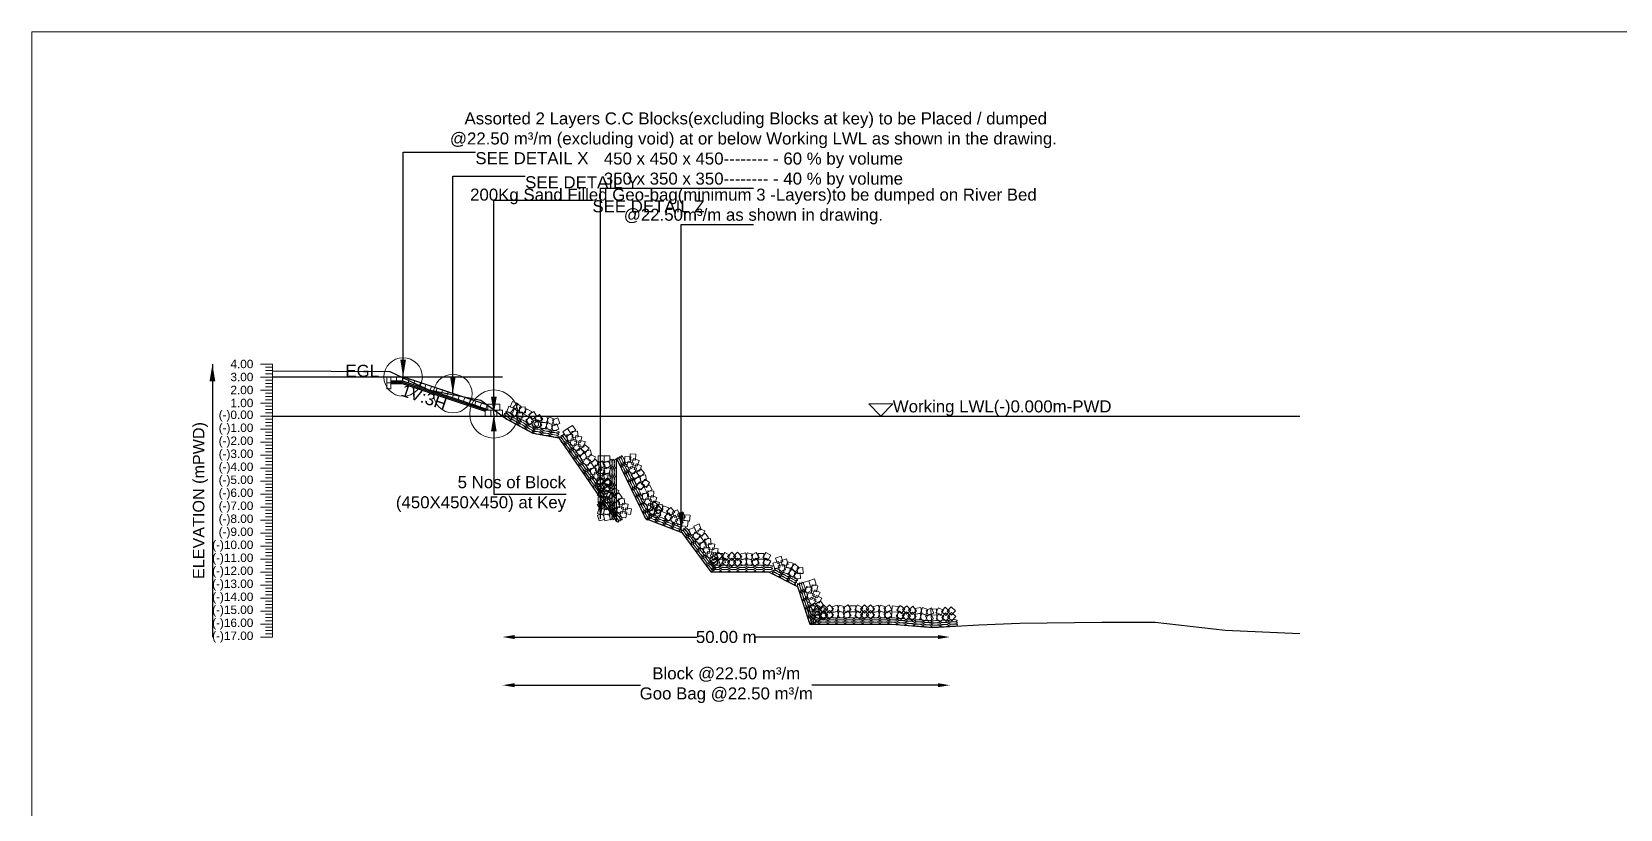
# Model space of a CAD drawing. Header units: inches. Extents: x 89000 to 845017, y -7071 to 0.
# Drawn here: x 430000 to 436595, y -3229 to 0 of the extents above; entities that cross this region are included whole.
import ezdxf

# ---------------------------------------------------------------- set-up
doc = ezdxf.new("R2010")
doc.units = ezdxf.units.IN
doc.header["$LTSCALE"] = 7
doc.header["$MEASUREMENT"] = 0
doc.header["$PDMODE"] = 3
for name, color, linetype, lineweight in [('Cross Section Labels', 7, 'Continuous', 9), ('Existing_Bed_Level for Xsection', 7, 'Continuous', 25), ('Long Section Labels', 7, 'Continuous', 9)]:
    doc.layers.add(name, color=color, linetype=linetype, lineweight=lineweight)
doc.styles.get("Standard").update_dxf_attribs({"font": 'arial.ttf'})
doc.dimstyles.new('Appron Lebeling Style', dxfattribs={"dimtxt": 50, "dimasz": 50, "dimexe": 0.18, "dimexo": 0.0625, "dimgap": 0.09, "dimtad": 0, "dimtih": 1, "dimtoh": 1, "dimdec": 4, "dimzin": 0, "dimdsep": 46, "dimtxsty": 'Standard', "dimcen": 0.09, "dimse1": 1, "dimse2": 1, "dimadec": 0, "dimazin": 0, "dimtfac": 1, "dimtdec": 4, "dimtofl": 0, "dimtmove": 0, "dimatfit": 3, "dimfxl": 1, "dimtolj": 1, "dimtzin": 0, "dimarcsym": 0})
doc.dimstyles.get("Standard").update_dxf_attribs({"dimtxt": 0.18, "dimasz": 0.18, "dimexe": 0.18, "dimexo": 0.0625, "dimgap": 0.09, "dimtad": 0, "dimtih": 1, "dimtoh": 1, "dimdec": 4, "dimzin": 0, "dimdsep": 46, "dimtxsty": 'Standard', "dimcen": 0.09, "dimadec": 0, "dimazin": 0, "dimtfac": 1, "dimtdec": 4, "dimtofl": 0, "dimtmove": 0, "dimatfit": 3, "dimfxl": 1, "dimtolj": 1, "dimtzin": 0, "dimarcsym": 0})

# ---------------------------------------------------------------- blocks, each defined once
blk = doc.blocks.new('*D301')
at = {"layer": 'Cross Section Labels', "color": 0, "lineweight": -2, "transparency": 16777216}
for p, q in [((432004.9, -2514), (432760.9, -2514)), ((433762.1, -2514), (433006.1, -2514))]:
    blk.add_line(p, q, dxfattribs=at)
at = {"layer": 'Cross Section Labels', "color": 0, "transparency": 16777216}
for points in [[(432004.9, -2505.7), (432004.9, -2522.4), (431954.9, -2514)], [(433762.1, -2505.7), (433762.1, -2522.4), (433812.1, -2514)]]:
    blk.add_solid(points, dxfattribs=at)
at = {"layer": 'Defpoints', "color": 0, "transparency": 16777216}
for p in [(431954.9, -1596), (433812.1, -2470.1), (433812.1, -2514)]:
    blk.add_point(p, dxfattribs=at)
at = {"layer": 'Cross Section Labels', "color": 0, "transparency": 16777216, "insert": (432883.5, -2514), "char_height": 50, "attachment_point": 5}
blk.add_mtext('\\A1;50.00 m', dxfattribs=at)
blk = doc.blocks.new('*D302')
at = {"layer": 'Cross Section Labels', "color": 0, "lineweight": -2, "transparency": 16777216}
for p, q in [((432004.9, -2714), (432527.9, -2714)), ((433762.1, -2714), (433239.1, -2714))]:
    blk.add_line(p, q, dxfattribs=at)
at = {"layer": 'Cross Section Labels', "color": 0, "transparency": 16777216}
for points in [[(432004.9, -2705.7), (432004.9, -2722.4), (431954.9, -2714)], [(433762.1, -2705.7), (433762.1, -2722.4), (433812.1, -2714)]]:
    blk.add_solid(points, dxfattribs=at)
at = {"layer": 'Defpoints', "color": 0, "transparency": 16777216}
for p in [(431954.9, -1596), (433812.1, -2470.1), (433812.1, -2714)]:
    blk.add_point(p, dxfattribs=at)
at = {"layer": 'Cross Section Labels', "color": 0, "transparency": 16777216, "insert": (432883.5, -2714), "char_height": 50, "attachment_point": 5}
blk.add_mtext('\\A1;Block @22.50 m³/m ^JGoo Bag @22.50 m³/m ', dxfattribs=at)

msp = doc.modelspace()

# ---------------------------------------------------------------- linework, layer by layer
at = {"layer": 'Cross Section Labels'}
for points in [[(430000, 0), (440000, 0), (440000, -7071), (430000, -7071)], [(433524.91451, -1596.04), (433574.91451, -1546.04), (433474.91451, -1546.04)]]:
    msp.add_lwpolyline(points, close=True, dxfattribs=at)
for centre, radius in [((431541.81451, -1434.04), 80), ((431748.36451, -1502.89), 80), ((431918.46451, -1587.94), 100)]:
    msp.add_circle(centre, radius, dxfattribs=at)
at = {"layer": 'Existing_Bed_Level for Xsection'}
for points in [[(431000, -1408.714), (431485.96333, -1410.55), (431593.95352, -1463.038), (431647.95111, -1486.96), (431863.93648, -1529.62), (431971.92667, -1608.46), (432079.91685, -1666.78), (432187.91203, -1686.76), (432427.70371, -2033.98), (432427.70371, -1821.76), (432427.70371, -1773.16), (432548.11279, -2022.1), (432698.77768, -2079.34), (432818.9363, -2242.96), (432939.15478, -2242.96), (433059.42444, -2242.96), (433179.73822, -2304.52), (433229.94517, -2461.12), (433400.4951, -2461.12), (433571.06924, -2461.12), (433741.66369, -2474.08), (433931.81675, -2463.28), (434102.32475, -2456.26), (434443.40813, -2451.94), (434664.40235, -2451.94), (434955.16233, -2485.42), (435265.50742, -2500)], [(431954.91451, -1434.04), (431000, -1434.04)], [(431894.16451, -1551.49), (431544.3085, -1434.87133), (431541.81451, -1434.04), (431539.18561, -1434.04), (431490.58561, -1434.04)], [(431490.58561, -1450.24), (431539.18561, -1450.24), (431894.16451, -1568.5663)], [(431490.58561, -1455.64), (431538.30931, -1455.64), (431886.60931, -1571.74)], [(431490.58561, -1461.04), (431537.43302, -1461.04), (431882.01451, -1575.9005)], [(431000, -1596.04), (435265.50742, -1596.04)]]:
    msp.add_lwpolyline(points, dxfattribs=at)
at = {"layer": 'Long Section Labels'}
for points in [[(431000, -1380.04), (430950, -1380.04)], [(431000, -2514.04), (431000, -2460.04), (431000, -2406.04), (431000, -2352.04), (431000, -2298.04), (431000, -2244.04), (431000, -2190.04), (431000, -2136.04), (431000, -2082.04), (431000, -2028.04), (431000, -1974.04), (431000, -1920.04), (431000, -1866.04), (431000, -1812.04), (431000, -1758.04), (431000, -1704.04), (431000, -1650.04), (431000, -1596.04), (431000, -1542.04), (431000, -1488.04), (431000, -1434.04), (431000, -1380.04)], [(431000, -1434.04), (430950, -1434.04)], [(431000, -1393.54), (430970, -1393.54)], [(431000, -1407.04), (430970, -1407.04)], [(431000, -1420.54), (430970, -1420.54)], [(431000, -1447.54), (430970, -1447.54)], [(431000, -1488.04), (430950, -1488.04)], [(431000, -1461.04), (430970, -1461.04)], [(431000, -1474.54), (430970, -1474.54)], [(431000, -1501.54), (430970, -1501.54)], [(431000, -1515.04), (430970, -1515.04)], [(431000, -1542.04), (430950, -1542.04)], [(431000, -1528.54), (430970, -1528.54)], [(431000, -1555.54), (430970, -1555.54)], [(431000, -1569.04), (430970, -1569.04)], [(431000, -1582.54), (430970, -1582.54)], [(431000, -1596.04), (430950, -1596.04)], [(431000, -1609.54), (430970, -1609.54)], [(431000, -1623.04), (430970, -1623.04)], [(431000, -1636.54), (430970, -1636.54)], [(431000, -1650.04), (430950, -1650.04)], [(431000, -1704.04), (430950, -1704.04)], [(431000, -1663.54), (430970, -1663.54)], [(431000, -1677.04), (430970, -1677.04)], [(431000, -1690.54), (430970, -1690.54)], [(431000, -1758.04), (430950, -1758.04)], [(431000, -1717.54), (430970, -1717.54)], [(431000, -1731.04), (430970, -1731.04)], [(431000, -1744.54), (430970, -1744.54)], [(431000, -1771.54), (430970, -1771.54)], [(431000, -1812.04), (430950, -1812.04)], [(431000, -1785.04), (430970, -1785.04)], [(431000, -1798.54), (430970, -1798.54)], [(431000, -1825.54), (430970, -1825.54)], [(431000, -1839.04), (430970, -1839.04)], [(431000, -1866.04), (430950, -1866.04)], [(431000, -1852.54), (430970, -1852.54)], [(431000, -1879.54), (430970, -1879.54)], [(431000, -1893.04), (430970, -1893.04)], [(431000, -1906.54), (430970, -1906.54)], [(431000, -1920.04), (430950, -1920.04)], [(431000, -1974.04), (430950, -1974.04)], [(431000, -1933.54), (430970, -1933.54)], [(431000, -1947.04), (430970, -1947.04)], [(431000, -1960.54), (430970, -1960.54)], [(431000, -2028.04), (430950, -2028.04)], [(431000, -1987.54), (430970, -1987.54)], [(431000, -2001.04), (430970, -2001.04)], [(431000, -2014.54), (430970, -2014.54)], [(431000, -2041.54), (430970, -2041.54)], [(431000, -2082.04), (430950, -2082.04)], [(431000, -2055.04), (430970, -2055.04)], [(431000, -2068.54), (430970, -2068.54)], [(431000, -2095.54), (430970, -2095.54)], [(431000, -2109.04), (430970, -2109.04)], [(431000, -2136.04), (430950, -2136.04)], [(431000, -2122.54), (430970, -2122.54)], [(431000, -2149.54), (430970, -2149.54)], [(431000, -2163.04), (430970, -2163.04)], [(431000, -2190.04), (430950, -2190.04)], [(431000, -2176.54), (430970, -2176.54)], [(431000, -2203.54), (430970, -2203.54)], [(431000, -2217.04), (430970, -2217.04)], [(431000, -2230.54), (430970, -2230.54)], [(431000, -2244.04), (430950, -2244.04)], [(431000, -2298.04), (430950, -2298.04)], [(431000, -2257.54), (430970, -2257.54)], [(431000, -2271.04), (430970, -2271.04)], [(431000, -2284.54), (430970, -2284.54)], [(431000, -2352.04), (430950, -2352.04)], [(431000, -2311.54), (430970, -2311.54)], [(431000, -2325.04), (430970, -2325.04)], [(431000, -2338.54), (430970, -2338.54)], [(431000, -2365.54), (430970, -2365.54)], [(431000, -2406.04), (430950, -2406.04)], [(431000, -2379.04), (430970, -2379.04)], [(431000, -2392.54), (430970, -2392.54)], [(431000, -2419.54), (430970, -2419.54)], [(431000, -2433.04), (430970, -2433.04)], [(431000, -2460.04), (430950, -2460.04)], [(431000, -2446.54), (430970, -2446.54)], [(431000, -2473.54), (430970, -2473.54)], [(431000, -2487.04), (430970, -2487.04)], [(431000, -2500.54), (430970, -2500.54)], [(431000, -2514.04), (430950, -2514.04)]]:
    msp.add_lwpolyline(points, dxfattribs=at)
for points in [[(431490.58561, -1434.04), (431474.38561, -1434.04), (431474.38561, -1458.34), (431490.58561, -1458.34)], [(431514.88561, -1434.04), (431490.58561, -1434.04), (431490.58561, -1450.24), (431514.88561, -1450.24)], [(431539.18561, -1434.04), (431514.88561, -1434.04), (431514.88561, -1450.24), (431539.18561, -1450.24)], [(431567.36151, -1442.55567), (431544.3085, -1434.87133), (431539.18561, -1450.24), (431562.23862, -1457.92433)], [(431590.41451, -1450.24), (431567.36151, -1442.55567), (431562.23862, -1457.92433), (431585.29162, -1465.60867)], [(431613.46752, -1457.92433), (431590.41451, -1450.24), (431585.29162, -1465.60867), (431608.34463, -1473.293)], [(431490.58561, -1458.34), (431474.38561, -1458.34), (431474.38561, -1482.64), (431490.58561, -1482.64)], [(431636.52052, -1465.60867), (431613.46752, -1457.92433), (431608.34463, -1473.293), (431631.39763, -1480.97734)], [(431659.57352, -1473.293), (431636.52052, -1465.60867), (431631.39763, -1480.97734), (431654.45063, -1488.66167)], [(431682.62653, -1480.97734), (431659.57352, -1473.293), (431654.45063, -1488.66167), (431677.50364, -1496.34601)], [(431705.67953, -1488.66167), (431682.62653, -1480.97734), (431677.50364, -1496.34601), (431700.55664, -1504.03034)], [(431728.73254, -1496.34601), (431705.67953, -1488.66167), (431700.55664, -1504.03034), (431723.60965, -1511.71468)], [(431751.78554, -1504.03034), (431728.73254, -1496.34601), (431723.60965, -1511.71468), (431746.66265, -1519.39901)], [(431774.83855, -1511.71468), (431751.78554, -1504.03034), (431746.66265, -1519.39901), (431769.71566, -1527.08335)], [(431797.89155, -1519.39901), (431774.83855, -1511.71468), (431769.71566, -1527.08335), (431792.76866, -1534.76768)], [(431820.94455, -1527.08335), (431797.89155, -1519.39901), (431792.76866, -1534.76768), (431815.82166, -1542.45202)], [(431843.99756, -1534.76768), (431820.94455, -1527.08335), (431815.82166, -1542.45202), (431838.87467, -1550.13635)], [(431867.05056, -1542.45202), (431843.99756, -1534.76768), (431838.87467, -1550.13635), (431861.92767, -1557.82069)], [(431890.10357, -1550.13635), (431867.05056, -1542.45202), (431861.92767, -1557.82069), (431884.98068, -1565.50502)], [(431906.31451, -1571.74), (431882.01451, -1571.74), (431882.01451, -1596.04), (431906.31451, -1596.04)], [(431918.46451, -1547.44), (431894.16451, -1547.44), (431894.16451, -1571.74), (431918.46451, -1571.74)], [(431930.61451, -1571.74), (431906.31451, -1571.74), (431906.31451, -1596.04), (431930.61451, -1596.04)], [(431942.76451, -1547.44), (431918.46451, -1547.44), (431918.46451, -1571.74), (431942.76451, -1571.74)], [(431954.91451, -1571.74), (431930.61451, -1571.74), (431930.61451, -1596.04), (431954.91451, -1596.04)], [(432003.84249, -1564.1923), (431981.17484, -1555.43629), (431972.41884, -1578.10394), (431995.08649, -1586.85995)], [(432018.1709, -1544.56612), (431995.50325, -1535.81012), (431986.74725, -1558.47777), (432009.4149, -1567.23377)], [(432021.50092, -1580.36373), (432003.84012, -1563.67283), (431987.14922, -1581.33363), (432004.81002, -1598.02453)], [(432033.04785, -1558.98247), (432015.38705, -1542.29157), (431998.69615, -1559.95237), (432016.35695, -1576.64327)], [(432037.51355, -1579.91224), (432013.22296, -1580.58839), (432013.89911, -1604.87898), (432038.1897, -1604.20283)], [(432049.06048, -1558.53098), (432024.76989, -1559.20713), (432025.44604, -1583.49772), (432049.73663, -1582.82157)], [(432075.09862, -1577.64411), (432053.71736, -1566.09718), (432042.17042, -1587.47844), (432063.55169, -1599.02537)], [(432096.73507, -1598.07186), (432083.97943, -1577.38892), (432063.2965, -1590.14456), (432076.05214, -1610.82749)], [(432063.55169, -1599.02537), (432042.17042, -1587.47844), (432030.62349, -1608.85971), (432052.00476, -1620.40664)], [(432085.18814, -1619.45312), (432072.4325, -1598.77019), (432051.74957, -1611.52582), (432064.50521, -1632.20876)], [(432098.02105, -1611.92082), (432074.73453, -1618.86547), (432081.67918, -1642.15199), (432104.9657, -1635.20733)], [(432117.95301, -1633.4465), (432104.17497, -1613.43013), (432084.15859, -1627.20817), (432097.93663, -1647.22455)], [(432109.56798, -1590.53956), (432086.28146, -1597.48421), (432093.22611, -1620.77072), (432116.51263, -1613.82607)], [(432122.37369, -1609.552), (432108.59565, -1589.53562), (432088.57927, -1603.31366), (432102.35731, -1623.33004)], [(432136.10277, -1621.67639), (432111.87868, -1623.59555), (432113.79784, -1647.81965), (432138.02194, -1645.90049)], [(432140.52346, -1597.78188), (432116.29936, -1599.70104), (432118.21852, -1623.92514), (432142.44262, -1622.00598)], [(432165.04125, -1633.43107), (432143.10719, -1622.97226), (432132.64838, -1644.90633), (432154.58245, -1655.36514)], [(432169.46194, -1609.53656), (432147.52787, -1599.07776), (432137.06906, -1621.01182), (432159.00313, -1631.47063)], [(432180.14099, -1628.0826), (432157.23254, -1636.18772), (432165.33766, -1659.09617), (432188.24611, -1650.99105)], [(432184.56168, -1604.18809), (432161.65322, -1612.29321), (432169.75834, -1635.20166), (432192.66679, -1627.09654)], [(432238.34048, -1668.55524), (432224.53171, -1648.56004), (432204.53651, -1662.36881), (432218.34528, -1682.36401)], [(432258.33567, -1654.74647), (432244.5269, -1634.75127), (432224.53171, -1648.56004), (432238.34048, -1668.55524)], [(432248.34487, -1696.57917), (432246.36922, -1672.35962), (432222.14966, -1674.33527), (432224.12531, -1698.55483)], [(432263.19866, -1695.69377), (432239.29739, -1691.30979), (432234.91341, -1715.21106), (432258.81468, -1719.59504)], [(432268.34006, -1682.7704), (432266.36441, -1658.55085), (432242.14486, -1660.5265), (432244.12051, -1684.74605)], [(432272.63471, -1739.58246), (432276.99966, -1715.67771), (432253.0949, -1711.31276), (432248.72996, -1735.21752)], [(432283.19386, -1681.885), (432259.29259, -1677.50102), (432254.90861, -1701.40229), (432278.80988, -1705.78627)], [(432292.62991, -1725.77369), (432296.99485, -1701.86894), (432273.0901, -1697.50399), (432268.72515, -1721.40875)], [(432313.79514, -1730.24386), (432295.2786, -1714.50767), (432279.54241, -1733.02421), (432298.05895, -1748.7604)], [(432293.79994, -1744.05263), (432275.2834, -1728.31644), (432259.54721, -1746.83299), (432278.06376, -1762.56917)], [(432306.00635, -1772.80349), (432297.84783, -1749.914), (432274.95835, -1758.07252), (432283.11687, -1780.96201)], [(432320.47873, -1779.6707), (432298.52862, -1769.24559), (432288.10351, -1791.1957), (432310.05362, -1801.62081)], [(432326.00155, -1758.99472), (432317.84303, -1736.10523), (432294.95354, -1744.26375), (432303.11206, -1767.15324)], [(432340.47392, -1765.86193), (432318.52382, -1755.43682), (432308.09871, -1777.38693), (432330.04882, -1787.81203)], [(432354.99707, -1794.71284), (432341.1883, -1774.71764), (432321.1931, -1788.52641), (432335.00188, -1808.52161)], [(432351.56371, -1761.87684), (432351.56371, -1786.17684), (432375.86371, -1786.17684), (432375.86371, -1761.87684)], [(432375.86371, -1761.87684), (432375.86371, -1786.17684), (432400.16371, -1786.17684), (432400.16371, -1761.87684)], [(432484.87518, -1789.97106), (432486.63509, -1765.73487), (432462.3989, -1763.97496), (432460.63899, -1788.21115)], [(432506.75062, -1779.39018), (432508.51053, -1755.154), (432484.27435, -1753.39409), (432482.51444, -1777.63028)], [(432521.56461, -1780.79194), (432498.61771, -1772.79633), (432490.6221, -1795.74323), (432513.569, -1803.73884)], [(432335.00188, -1808.52161), (432321.1931, -1788.52641), (432301.19791, -1802.33518), (432315.00668, -1822.33038)], [(432345.00627, -1836.54554), (432343.03061, -1812.32599), (432318.81106, -1814.30164), (432320.78671, -1838.52119)], [(432359.86006, -1835.66014), (432335.95879, -1831.27616), (432331.57481, -1855.17743), (432355.47608, -1859.56141)], [(432365.00146, -1822.73677), (432363.02581, -1798.51722), (432338.80626, -1800.49287), (432340.78191, -1824.71242)], [(432347.11917, -1793.86969), (432359.25657, -1814.92138), (432380.30826, -1802.78398), (432368.17086, -1781.73229)], [(432355.12535, -1807.74446), (432348.83134, -1831.2152), (432372.30208, -1837.50921), (432378.59609, -1814.03847)], [(432348.83134, -1838.33847), (432355.12535, -1861.80921), (432378.59609, -1855.5152), (432372.30208, -1832.04446)], [(432379.85525, -1821.85137), (432355.95398, -1817.46739), (432351.57001, -1841.36866), (432375.47128, -1845.75264)], [(432389.29131, -1865.74006), (432393.65625, -1841.8353), (432369.7515, -1837.47036), (432365.38655, -1861.37511)], [(432371.41917, -1793.86969), (432383.55657, -1814.92138), (432404.60826, -1802.78398), (432392.47086, -1781.73229)], [(432379.42535, -1807.74446), (432373.13134, -1831.2152), (432396.60208, -1837.50921), (432402.89609, -1814.03847)], [(432373.13134, -1838.33847), (432379.42535, -1861.80921), (432402.89609, -1855.5152), (432396.60208, -1832.04446)], [(432499.68916, -1791.37281), (432476.74226, -1783.3772), (432468.74666, -1806.3241), (432491.69356, -1814.31971)], [(432502.28675, -1836.1892), (432510.26408, -1813.23594), (432487.31082, -1805.2586), (432479.33349, -1828.21187)], [(432522.51673, -1843.85061), (432506.63092, -1825.46227), (432488.24258, -1841.34808), (432504.12839, -1859.73642)], [(432524.16219, -1825.60833), (432532.13952, -1802.65506), (432509.18626, -1794.67773), (432501.20893, -1817.63099)], [(432544.39218, -1833.26974), (432528.50637, -1814.8814), (432510.11803, -1830.76721), (432526.00383, -1849.15555)], [(432552.04761, -1863.55179), (432547.49384, -1839.68229), (432523.62434, -1844.23605), (432528.1781, -1868.10556)], [(432369.29611, -1879.54883), (432373.66106, -1855.64408), (432349.7563, -1851.27913), (432345.39136, -1875.18389)], [(432363.70687, -1854.04414), (432346.53102, -1871.23368), (432363.72056, -1888.40953), (432380.89641, -1871.21999)], [(432346.53102, -1895.51999), (432363.70687, -1912.70953), (432380.89641, -1895.53368), (432363.72056, -1878.34414)], [(432359.25657, -1903.23229), (432347.11917, -1924.28398), (432368.17086, -1936.42138), (432380.30826, -1915.36969)], [(432390.46134, -1884.019), (432371.9448, -1868.28281), (432356.20861, -1886.79935), (432374.72515, -1902.53554)], [(432388.00687, -1854.04414), (432370.83102, -1871.23368), (432388.02056, -1888.40953), (432405.19641, -1871.21999)], [(432370.83102, -1895.51999), (432388.00687, -1912.70953), (432405.19641, -1895.53368), (432388.02056, -1878.34414)], [(432383.55657, -1903.23229), (432371.41917, -1924.28398), (432392.47086, -1936.42138), (432404.60826, -1915.36969)], [(432402.66775, -1912.76985), (432394.50923, -1889.88037), (432371.61975, -1898.03889), (432379.77827, -1920.92837)], [(432410.45654, -1870.21023), (432391.93999, -1854.47404), (432376.20381, -1872.99058), (432394.72035, -1888.72677)], [(432417.14013, -1919.63707), (432395.19002, -1909.21196), (432384.76491, -1931.16207), (432406.71502, -1941.58717)], [(432422.66295, -1898.96108), (432414.50443, -1876.0716), (432391.61494, -1884.23012), (432399.77346, -1907.1196)], [(432437.13532, -1905.8283), (432415.18522, -1895.40319), (432404.76011, -1917.3533), (432426.71021, -1927.7784)], [(432530.17216, -1874.13266), (432525.61839, -1850.26316), (432501.74889, -1854.81693), (432506.30266, -1878.68643)], [(432543.42097, -1883.13696), (432523.32812, -1869.47067), (432509.66183, -1889.56352), (432529.75468, -1903.22981)], [(432553.35043, -1913.87297), (432542.76956, -1891.99753), (432520.89411, -1902.5784), (432531.47498, -1924.45385)], [(432565.29641, -1872.55609), (432545.20357, -1858.8898), (432531.53728, -1878.98265), (432551.63012, -1892.64894)], [(432575.22588, -1903.2921), (432564.645, -1881.41665), (432542.76956, -1891.99753), (432553.35043, -1913.87297)], [(432580.81673, -1932.51831), (432582.57664, -1908.28212), (432558.34045, -1906.52221), (432556.58054, -1930.7584)], [(432347.11917, -1963.96969), (432359.25657, -1985.02138), (432380.30826, -1972.88398), (432368.17086, -1951.83229)], [(432355.12535, -1977.84446), (432348.83134, -2001.3152), (432372.30208, -2007.60921), (432378.59609, -1984.13847)], [(432351.56371, -1931.97684), (432351.56371, -1956.27684), (432375.86371, -1956.27684), (432375.86371, -1931.97684)], [(432371.41917, -1963.96969), (432383.55657, -1985.02138), (432404.60826, -1972.88398), (432392.47086, -1951.83229)], [(432379.42535, -1977.84446), (432373.13134, -2001.3152), (432396.60208, -2007.60921), (432402.89609, -1984.13847)], [(432375.86371, -1931.97684), (432375.86371, -1956.27684), (432400.16371, -1956.27684), (432400.16371, -1931.97684)], [(432431.66327, -1948.48797), (432417.8545, -1928.49278), (432397.85931, -1942.30155), (432411.66808, -1962.29675)], [(432441.66766, -1976.51191), (432439.69201, -1952.29235), (432415.47246, -1954.26801), (432417.44811, -1978.48756)], [(432451.65847, -1934.6792), (432437.8497, -1914.68401), (432417.8545, -1928.49278), (432431.66327, -1948.48797)], [(432456.52146, -1975.62651), (432432.62019, -1971.24253), (432428.23621, -1995.1438), (432452.13748, -1999.52778)], [(432461.66286, -1962.70314), (432459.68721, -1938.48358), (432435.46765, -1940.45923), (432437.44331, -1964.67879)], [(432476.51665, -1961.81774), (432452.61538, -1957.43376), (432448.2314, -1981.33503), (432472.13267, -1985.71901)], [(432485.9527, -2005.70643), (432490.31765, -1981.80167), (432466.4129, -1977.43673), (432462.04795, -2001.34148)], [(432558.94128, -1943.09918), (432560.70119, -1918.86299), (432536.465, -1917.10309), (432534.7051, -1941.33927)], [(432573.75527, -1944.50093), (432550.80837, -1936.50532), (432542.81276, -1959.45223), (432565.75966, -1967.44783)], [(432576.35285, -1989.31732), (432584.33018, -1966.36406), (432561.37692, -1958.38673), (432553.39959, -1981.33999)], [(432592.44719, -1987.29822), (432572.74183, -1973.07891), (432558.52252, -1992.78426), (432578.22788, -2007.00358)], [(432595.63072, -1933.92006), (432572.68381, -1925.92445), (432564.68821, -1948.87135), (432587.63511, -1956.86696)], [(432601.07731, -1964.58235), (432581.37196, -1950.36303), (432567.15264, -1970.06839), (432586.858, -1984.2877)], [(432598.2283, -1978.73645), (432606.20563, -1955.78319), (432583.25237, -1947.80586), (432575.27504, -1970.75912)], [(432618.45828, -1986.39786), (432602.57247, -1968.00952), (432584.18413, -1983.89533), (432600.06994, -2002.28367)], [(432616.89097, -1962.02571), (432592.90107, -1965.89537), (432596.77073, -1989.88528), (432620.76064, -1986.01561)], [(432645.21973, -1977.54274), (432622.50385, -1968.91262), (432613.87373, -1991.62849), (432636.5896, -2000.25862)], [(432669.35829, -1994.9427), (432653.98956, -1976.12005), (432635.16691, -1991.48879), (432650.53565, -2010.31143)], [(432348.83134, -2008.43847), (432355.12535, -2031.90921), (432378.59609, -2025.6152), (432372.30208, -2002.14446)], [(432373.13134, -2008.43847), (432379.42535, -2031.90921), (432402.89609, -2025.6152), (432396.60208, -2002.14446)], [(432465.95751, -2019.5152), (432470.32245, -1995.61044), (432446.4177, -1991.2455), (432442.05276, -2015.15025)], [(432596.58283, -1996.97874), (432580.69702, -1978.5904), (432562.30868, -1994.4762), (432578.19449, -2012.86455)], [(432608.26085, -1984.74158), (432584.27094, -1988.61125), (432588.14061, -2012.60115), (432612.13052, -2008.73149)], [(432636.5896, -2000.25862), (432613.87373, -1991.62849), (432605.2436, -2014.34437), (432627.95948, -2022.97449)], [(432660.72817, -2017.65857), (432645.35943, -1998.83593), (432626.53679, -2014.20466), (432641.90552, -2033.02731)], [(432672.45717, -2008.50162), (432650.28823, -2018.45293), (432660.23954, -2040.62186), (432682.40847, -2030.67055)], [(432681.08729, -1985.78575), (432658.91836, -1995.73705), (432668.86966, -2017.90598), (432691.03859, -2007.95468)], [(432705.1292, -2039.28789), (432695.16025, -2017.12689), (432672.99925, -2027.09584), (432682.9682, -2049.25684)], [(432713.75933, -2016.57201), (432703.79037, -1994.41101), (432681.62937, -2004.37997), (432691.59833, -2026.54097)], [(432725.09405, -2030.95995), (432700.91806, -2028.50804), (432698.46616, -2052.68403), (432722.64214, -2055.13593)], [(432733.72417, -2008.24408), (432709.54819, -2005.79217), (432707.09628, -2029.96815), (432731.27226, -2032.42006)], [(432779.77621, -2067.0185), (432770.95664, -2044.37551), (432748.31365, -2053.19507), (432757.13322, -2075.83807)], [(432760.19031, -2081.40192), (432751.37075, -2058.75892), (432728.72775, -2067.57849), (432737.54732, -2090.22149)], [(432774.85595, -2087.8461), (432752.61245, -2078.0626), (432742.82895, -2100.3061), (432765.07245, -2110.0896)], [(432790.21052, -2116.26324), (432775.82711, -2096.67734), (432756.24121, -2111.06076), (432770.62462, -2130.64665)], [(432794.44184, -2073.46268), (432772.19835, -2063.67919), (432762.41485, -2085.92269), (432784.65835, -2095.70618)], [(432809.79642, -2101.87982), (432795.413, -2082.29393), (432775.82711, -2096.67734), (432790.21052, -2116.26324)], [(432820.61013, -2129.60152), (432817.93222, -2105.44952), (432793.78022, -2108.12744), (432796.45814, -2132.27943)], [(432801.02424, -2143.98493), (432798.34632, -2119.83294), (432774.19433, -2122.51086), (432776.87224, -2146.66285)], [(432815.84607, -2142.6687), (432791.8276, -2138.98042), (432788.13933, -2162.99889), (432812.15779, -2166.68716)], [(432826.55224, -2186.26496), (432830.22138, -2162.24356), (432806.19999, -2158.57442), (432802.53084, -2182.59581)], [(432835.43196, -2128.28528), (432811.4135, -2124.59701), (432807.72522, -2148.61547), (432831.74369, -2152.30374)], [(432847.83832, -2190.11881), (432828.87276, -2174.92679), (432813.68074, -2193.89236), (432832.6463, -2209.08437)], [(432837.92227, -2162.37546), (432816.87059, -2174.51285), (432829.00798, -2195.56454), (432850.05967, -2183.42715)], [(432846.13813, -2171.88154), (432849.80728, -2147.86015), (432825.78589, -2144.191), (432822.11674, -2168.2124)], [(432867.42422, -2175.7354), (432848.45865, -2160.54338), (432833.26663, -2179.50894), (432852.2322, -2194.70096)], [(432869.91513, -2166.82), (432845.61513, -2166.82), (432845.61513, -2191.12), (432869.91513, -2191.12)], [(432898.65967, -2174.51285), (432877.60798, -2162.37546), (432865.47059, -2183.42715), (432886.52227, -2195.56454)], [(432906.37197, -2161.78731), (432889.18244, -2178.96316), (432906.35829, -2196.15269), (432923.54782, -2178.97684)], [(432947.84782, -2178.96316), (432930.65829, -2161.78731), (432913.48244, -2178.97684), (432930.67197, -2196.15269)], [(432963.55349, -2164.08763), (432940.08276, -2170.38164), (432946.37677, -2193.85237), (432969.8475, -2187.55836)], [(432994.1475, -2170.38164), (432970.67677, -2164.08763), (432964.38276, -2187.55836), (432987.85349, -2193.85237)], [(433008.02227, -2162.37546), (432986.97059, -2174.51285), (432999.10798, -2195.56454), (433020.15967, -2183.42715)], [(433040.01513, -2166.82), (433015.71513, -2166.82), (433015.71513, -2191.12), (433040.01513, -2191.12)], [(433068.75967, -2174.51285), (433047.70798, -2162.37546), (433035.57059, -2183.42715), (433056.62227, -2195.56454)], [(432837.92227, -2186.67546), (432816.87059, -2198.81285), (432829.00798, -2219.86454), (432850.05967, -2207.72715)], [(432860.87423, -2218.50319), (432852.05466, -2195.8602), (432829.41166, -2204.67977), (432838.23123, -2227.32276)], [(432869.91513, -2191.12), (432845.61513, -2191.12), (432845.61513, -2215.42), (432869.91513, -2215.42)], [(432880.46012, -2204.11978), (432871.64055, -2181.47678), (432848.99756, -2190.29635), (432857.81713, -2212.93935)], [(432898.65967, -2198.81285), (432877.60798, -2186.67546), (432865.47059, -2207.72715), (432886.52227, -2219.86454)], [(432906.37197, -2186.08731), (432889.18244, -2203.26316), (432906.35829, -2220.45269), (432923.54782, -2203.27684)], [(432947.84782, -2203.26316), (432930.65829, -2186.08731), (432913.48244, -2203.27684), (432930.67197, -2220.45269)], [(432963.55349, -2188.38763), (432940.08276, -2194.68164), (432946.37677, -2218.15237), (432969.8475, -2211.85836)], [(432994.1475, -2194.68164), (432970.67677, -2188.38763), (432964.38276, -2211.85836), (432987.85349, -2218.15237)], [(433008.02227, -2186.67546), (432986.97059, -2198.81285), (432999.10798, -2219.86454), (433020.15967, -2207.72715)], [(433040.01513, -2191.12), (433015.71513, -2191.12), (433015.71513, -2215.42), (433040.01513, -2215.42)], [(433068.75967, -2198.81285), (433047.70798, -2186.67546), (433035.57059, -2207.72715), (433056.62227, -2219.86454)], [(433100.50627, -2200.09504), (433077.37993, -2207.55577), (433084.84066, -2230.68211), (433107.967, -2223.22138)], [(433111.57492, -2178.46231), (433088.44858, -2185.92304), (433095.90931, -2209.04937), (433119.03565, -2201.58865)], [(433129.60596, -2234.27785), (433122.12682, -2211.15746), (433099.00643, -2218.6366), (433106.48557, -2241.75699)], [(433140.67461, -2212.64512), (433133.19547, -2189.52473), (433110.07508, -2197.00387), (433117.55422, -2220.12426)], [(433150.36351, -2228.18905), (433126.6021, -2223.10128), (433121.51434, -2246.86269), (433145.27575, -2251.95046)], [(433161.43216, -2206.55632), (433137.67075, -2201.46855), (433132.58299, -2225.22996), (433156.3444, -2230.31773)], [(433174.73248, -2247.72777), (433156.70491, -2231.4337), (433140.41083, -2249.46127), (433158.4384, -2265.75534)], [(433185.80112, -2226.09504), (433167.77356, -2209.80097), (433151.47948, -2227.82854), (433169.50705, -2244.12261)], [(433201.79976, -2225.28761), (433177.53021, -2226.50371), (433178.74631, -2250.77326), (433203.01586, -2249.55716)], [(433190.73111, -2246.92034), (433166.46156, -2248.13644), (433167.67766, -2272.40599), (433191.94721, -2271.18989)], [(433233.8483, -2303.4937), (433226.42952, -2280.35387), (433203.28969, -2287.77265), (433210.70847, -2310.91248)], [(433235.29842, -2333.2145), (433240.42927, -2309.46235), (433216.67712, -2304.33151), (433211.54628, -2328.08366)], [(433256.98813, -2296.07492), (433249.56935, -2272.93509), (433226.42952, -2280.35387), (433233.8483, -2303.4937)], [(433258.43825, -2325.79572), (433263.5691, -2302.04358), (433239.81695, -2296.91273), (433234.68611, -2320.66488)], [(433249.77097, -2336.67348), (433228.1672, -2325.54842), (433217.04213, -2347.15219), (433238.6459, -2358.27725)], [(433246.07771, -2381.41291), (433257.18557, -2359.80028), (433235.57294, -2348.69242), (433224.46508, -2370.30505)], [(433265.03796, -2391.82724), (433251.87884, -2371.39864), (433231.45025, -2384.55775), (433244.60936, -2404.98635)], [(433272.9108, -2329.25471), (433251.30703, -2318.12964), (433240.18196, -2339.73341), (433261.78573, -2350.85848)], [(433269.21754, -2373.99413), (433280.3254, -2352.38151), (433258.71277, -2341.27365), (433247.60491, -2362.88627)], [(433288.17779, -2384.40846), (433275.01867, -2363.97986), (433254.59008, -2377.13898), (433267.74919, -2397.56758)], [(433251.13615, -2384.98), (433226.83615, -2384.98), (433226.83615, -2409.28), (433251.13615, -2409.28)], [(433251.13615, -2409.28), (433226.83615, -2409.28), (433226.83615, -2433.58), (433251.13615, -2433.58)], [(433268.38478, -2422.88214), (433267.21269, -2398.61042), (433242.94098, -2399.78251), (433244.11307, -2424.05423)], [(433280.24468, -2433.6502), (433262.2597, -2417.30913), (433245.91863, -2435.29412), (433263.90362, -2451.63518)], [(433279.88069, -2392.67285), (433258.829, -2380.53546), (433246.6916, -2401.58715), (433267.74329, -2413.72454)], [(433279.88069, -2416.97285), (433258.829, -2404.83546), (433246.6916, -2425.88715), (433267.74329, -2438.02454)], [(433291.52461, -2415.46336), (433290.35252, -2391.19165), (433266.08081, -2392.36374), (433267.2529, -2416.63545)], [(433303.38451, -2426.23142), (433285.39953, -2409.89036), (433269.05846, -2427.87534), (433287.04345, -2444.2164)], [(433287.59299, -2379.94731), (433270.40345, -2397.12316), (433287.5793, -2414.31269), (433304.76884, -2397.13684)], [(433287.59299, -2404.24731), (433270.40345, -2421.42316), (433287.5793, -2438.61269), (433304.76884, -2421.43684)], [(433329.06884, -2397.12316), (433311.8793, -2379.94731), (433294.70345, -2397.13684), (433311.89299, -2414.31269)], [(433329.06884, -2421.42316), (433311.8793, -2404.24731), (433294.70345, -2421.43684), (433311.89299, -2438.61269)], [(433344.77451, -2382.24763), (433321.30377, -2388.54164), (433327.59778, -2412.01237), (433351.06852, -2405.71836)], [(433344.77451, -2406.54763), (433321.30377, -2412.84164), (433327.59778, -2436.31237), (433351.06852, -2430.01836)], [(433375.36852, -2388.54164), (433351.89778, -2382.24763), (433345.60377, -2405.71836), (433369.07451, -2412.01237)], [(433375.36852, -2412.84164), (433351.89778, -2406.54763), (433345.60377, -2430.01836), (433369.07451, -2436.31237)], [(433389.24329, -2380.53546), (433368.1916, -2392.67285), (433380.329, -2413.72454), (433401.38069, -2401.58715)], [(433389.24329, -2404.83546), (433368.1916, -2416.97285), (433380.329, -2438.02454), (433401.38069, -2425.88715)], [(433421.23615, -2384.98), (433396.93615, -2384.98), (433396.93615, -2409.28), (433421.23615, -2409.28)], [(433421.23615, -2409.28), (433396.93615, -2409.28), (433396.93615, -2433.58), (433421.23615, -2433.58)], [(433449.98069, -2392.67285), (433428.929, -2380.53546), (433416.7916, -2401.58715), (433437.84329, -2413.72454)], [(433449.98069, -2416.97285), (433428.929, -2404.83546), (433416.7916, -2425.88715), (433437.84329, -2438.02454)], [(433457.69299, -2379.94731), (433440.50345, -2397.12316), (433457.6793, -2414.31269), (433474.86884, -2397.13684)], [(433457.69299, -2404.24731), (433440.50345, -2421.42316), (433457.6793, -2438.61269), (433474.86884, -2421.43684)], [(433499.16884, -2397.12316), (433481.9793, -2379.94731), (433464.80345, -2397.13684), (433481.99299, -2414.31269)], [(433499.16884, -2421.42316), (433481.9793, -2404.24731), (433464.80345, -2421.43684), (433481.99299, -2438.61269)], [(433514.87451, -2382.24763), (433491.40377, -2388.54164), (433497.69778, -2412.01237), (433521.16852, -2405.71836)], [(433514.87451, -2406.54763), (433491.40377, -2412.84164), (433497.69778, -2436.31237), (433521.16852, -2430.01836)], [(433545.46852, -2388.54164), (433521.99778, -2382.24763), (433515.70377, -2405.71836), (433539.17451, -2412.01237)], [(433545.46852, -2412.84164), (433521.99778, -2406.54763), (433515.70377, -2430.01836), (433539.17451, -2436.31237)], [(433559.34329, -2380.53546), (433538.2916, -2392.67285), (433550.429, -2413.72454), (433571.48069, -2401.58715)], [(433559.34329, -2404.83546), (433538.2916, -2416.97285), (433550.429, -2438.02454), (433571.48069, -2425.88715)], [(433595.20487, -2410.9642), (433570.97469, -2409.12344), (433569.13393, -2433.35362), (433593.36411, -2435.19438)], [(433597.04562, -2386.73402), (433572.81544, -2384.89326), (433570.97469, -2409.12344), (433595.20487, -2410.9642)], [(433623.28407, -2420.81238), (433603.2123, -2407.11517), (433589.51508, -2427.18694), (433609.58686, -2440.88416)], [(433625.12483, -2396.58221), (433605.05305, -2382.88499), (433591.35584, -2402.95677), (433611.42761, -2416.65398)], [(433631.93819, -2408.70762), (433613.49695, -2424.53199), (433629.32132, -2442.97323), (433647.76256, -2427.14886)], [(433633.77895, -2384.47744), (433615.33771, -2400.30181), (433631.16208, -2418.74305), (433649.60332, -2402.91868)], [(433671.99378, -2428.97597), (433656.15473, -2410.54734), (433637.72609, -2426.38639), (433653.56514, -2444.81502)], [(433673.83453, -2404.74579), (433657.99548, -2386.31716), (433639.56685, -2402.15621), (433655.4059, -2420.58484)], [(433688.78116, -2415.33291), (433664.90108, -2419.83089), (433669.39907, -2443.71097), (433693.27915, -2439.21298)], [(433690.62192, -2391.10273), (433666.74184, -2395.60071), (433671.23983, -2419.48079), (433695.11991, -2414.9828)], [(433718.81049, -2423.92637), (433695.88397, -2415.8725), (433687.8301, -2438.79902), (433710.75662, -2446.85289)], [(433720.65125, -2399.69619), (433697.72473, -2391.64233), (433689.67086, -2414.56884), (433712.59738, -2422.62271)], [(433733.25187, -2416.99423), (433711.34125, -2427.50206), (433721.84908, -2449.41268), (433743.7597, -2438.90485)], [(433735.09263, -2392.76405), (433713.18201, -2403.27188), (433723.68983, -2425.1825), (433745.60046, -2414.67467)], [(433756.59603, -2396.96919), (433732.33513, -2398.34712), (433733.71306, -2422.60802), (433757.97396, -2421.23009)], [(433757.97396, -2421.23009), (433733.71306, -2422.60802), (433735.09099, -2446.86892), (433759.35189, -2445.49099)], [(433785.73055, -2403.01971), (433764.02448, -2392.09557), (433753.10035, -2413.80164), (433774.80641, -2424.72577)], [(433787.10848, -2427.28061), (433765.40241, -2416.35648), (433754.47828, -2438.06254), (433776.18435, -2448.98667)], [(433792.70883, -2389.87731), (433776.52091, -2408.00026), (433794.64386, -2424.18818), (433810.83178, -2406.06523)], [(433794.08677, -2414.13821), (433777.89885, -2432.26116), (433796.02179, -2448.44908), (433812.20971, -2430.32613)], [(433835.09191, -2404.67364), (433816.95607, -2388.50015), (433800.78259, -2406.63599), (433818.91842, -2422.80947)], [(433836.46984, -2428.93454), (433818.33401, -2412.76106), (433802.16052, -2430.89689), (433820.29635, -2447.07037)]]:
    msp.add_lwpolyline(points, close=True, dxfattribs=at)
for centre, major_axis in [((431982.96154, -1588.10082), (14.51465, -10.59665)), ((431972.13564, -1602.92949), (14.51465, -10.59665)), ((431977.54859, -1595.51516), (14.51465, -10.59665)), ((432003.01217, -1620.03112), (15.81263, -8.5396)), ((432007.37434, -1611.95375), (15.81263, -8.5396)), ((432011.73651, -1603.87639), (15.81263, -8.5396)), ((432034.63743, -1637.11031), (15.81263, -8.5396)), ((432038.9996, -1629.03295), (15.81263, -8.5396)), ((432043.36178, -1620.95558), (15.81263, -8.5396)), ((432066.26269, -1654.18951), (15.81263, -8.5396)), ((432070.62487, -1646.11214), (15.81263, -8.5396)), ((432074.98704, -1638.03477), (15.81263, -8.5396)), ((432101.73798, -1647.47763), (17.67132, -3.26934)), ((432137.08062, -1654.01631), (17.67132, -3.26934)), ((432098.39791, -1665.53126), (17.67132, -3.26934)), ((432100.06795, -1656.50444), (17.67132, -3.26934)), ((432133.74055, -1672.06994), (17.67132, -3.26934)), ((432135.41058, -1663.04312), (17.67132, -3.26934)), ((432169.08318, -1678.60861), (17.67132, -3.26934)), ((432170.75322, -1669.5818), (17.67132, -3.26934)), ((432172.42325, -1660.55499), (17.67132, -3.26934)), ((432200.74975, -1697.27185), (10.21235, -14.78756)), ((432208.30349, -1692.0552), (10.21235, -14.78756)), ((432215.85723, -1686.83855), (10.21235, -14.78756)), ((432221.17446, -1726.84696), (10.21235, -14.78756)), ((432228.7282, -1721.63031), (10.21235, -14.78756)), ((432236.28194, -1716.41367), (10.21235, -14.78756)), ((432241.59916, -1756.42208), (10.21235, -14.78756)), ((432249.1529, -1751.20543), (10.21235, -14.78756)), ((432256.70664, -1745.98878), (10.21235, -14.78756)), ((432262.02387, -1785.99719), (10.21235, -14.78756)), ((432269.57761, -1780.78055), (10.21235, -14.78756)), ((432277.13135, -1775.5639), (10.21235, -14.78756)), ((432404.75371, -1793.04564), (0, 17.9712)), ((432413.93371, -1793.04564), (0, 17.9712)), ((432423.11371, -1793.04564), (0, 17.9712)), ((432438.82729, -1785.61608), (7.82514, -16.17811)), ((432447.09135, -1781.61886), (7.82514, -16.17811)), ((432455.3554, -1777.62164), (7.82514, -16.17811)), ((432282.44858, -1815.57231), (10.21235, -14.78756)), ((432290.00232, -1810.35566), (10.21235, -14.78756)), ((432297.55606, -1805.13901), (10.21235, -14.78756)), ((432302.87328, -1845.14742), (10.21235, -14.78756)), ((432310.42702, -1839.93078), (10.21235, -14.78756)), ((432317.98076, -1834.71413), (10.21235, -14.78756)), ((432404.75371, -1828.98804), (0, 17.9712)), ((432413.93371, -1828.98804), (0, 17.9712)), ((432423.11371, -1828.98804), (0, 17.9712)), ((432454.47757, -1817.97229), (7.82514, -16.17811)), ((432462.74163, -1813.97507), (7.82514, -16.17811)), ((432470.12786, -1850.32851), (7.82514, -16.17811)), ((432471.00569, -1809.97786), (7.82514, -16.17811)), ((432478.39192, -1846.33129), (7.82514, -16.17811)), ((432486.65597, -1842.33407), (7.82514, -16.17811)), ((432323.29799, -1874.72254), (10.21235, -14.78756)), ((432330.85173, -1869.50589), (10.21235, -14.78756)), ((432338.40547, -1864.28925), (10.21235, -14.78756)), ((432343.7227, -1904.29766), (10.21235, -14.78756)), ((432351.27644, -1899.08101), (10.21235, -14.78756)), ((432358.83018, -1893.86436), (10.21235, -14.78756)), ((432371.70115, -1928.65612), (10.21235, -14.78756)), ((432379.25489, -1923.43948), (10.21235, -14.78756)), ((432404.75371, -1864.93044), (0, 17.9712)), ((432404.75371, -1900.87284), (0, 17.9712)), ((432413.93371, -1864.93044), (0, 17.9712)), ((432413.93371, -1900.87284), (0, 17.9712)), ((432423.11371, -1864.93044), (0, 17.9712)), ((432423.11371, -1900.87284), (0, 17.9712)), ((432485.77815, -1882.68472), (7.82514, -16.17811)), ((432494.0422, -1878.68751), (7.82514, -16.17811)), ((432501.42843, -1915.04094), (7.82514, -16.17811)), ((432502.30626, -1874.69029), (7.82514, -16.17811)), ((432509.69249, -1911.04372), (7.82514, -16.17811)), ((432517.95655, -1907.0465), (7.82514, -16.17811)), ((432364.1474, -1933.87277), (10.21235, -14.78756)), ((432384.57211, -1963.44789), (10.21235, -14.78756)), ((432392.12585, -1958.23124), (10.21235, -14.78756)), ((432399.67959, -1953.01459), (10.21235, -14.78756)), ((432404.99682, -1993.023), (10.21235, -14.78756)), ((432404.75371, -1936.81524), (0, 17.9712)), ((432404.75371, -1972.75764), (0, 17.9712)), ((432412.55056, -1987.80635), (10.21235, -14.78756)), ((432420.1043, -1982.58971), (10.21235, -14.78756)), ((432413.93371, -1936.81524), (0, 17.9712)), ((432413.93371, -1972.75764), (0, 17.9712)), ((432423.11371, -1936.81524), (0, 17.9712)), ((432423.11371, -1972.75764), (0, 17.9712)), ((432517.07872, -1947.39716), (7.82514, -16.17811)), ((432525.34277, -1943.39994), (7.82514, -16.17811)), ((432532.729, -1979.75337), (7.82514, -16.17811)), ((432533.60683, -1939.40272), (7.82514, -16.17811)), ((432540.99306, -1975.75615), (7.82514, -16.17811)), ((432549.25712, -1971.75893), (7.82514, -16.17811)), ((432404.75371, -2008.70004), (0, 17.9712)), ((432413.93371, -2008.70004), (0, 17.9712)), ((432425.42153, -2022.59812), (10.21235, -14.78756)), ((432423.11371, -2008.70004), (0, 17.9712)), ((432432.97527, -2017.38147), (10.21235, -14.78756)), ((432440.52901, -2012.16482), (10.21235, -14.78756)), ((432548.37929, -2012.10959), (7.82514, -16.17811)), ((432556.64334, -2008.11237), (7.82514, -16.17811)), ((432564.9074, -2004.11515), (7.82514, -16.17811)), ((432575.04339, -2027.42127), (16.79965, -6.38246)), ((432578.30366, -2018.83972), (16.79965, -6.38246)), ((432581.56393, -2010.25817), (16.79965, -6.38246)), ((432608.64269, -2040.18619), (16.79965, -6.38246)), ((432611.90296, -2031.60463), (16.79965, -6.38246)), ((432615.16323, -2023.02308), (16.79965, -6.38246)), ((432642.24199, -2052.9511), (16.79965, -6.38246)), ((432645.50226, -2044.36955), (16.79965, -6.38246)), ((432648.76253, -2035.78799), (16.79965, -6.38246)), ((432682.36183, -2048.55291), (16.79965, -6.38246)), ((432675.8413, -2065.71601), (16.79965, -6.38246)), ((432679.10156, -2057.13446), (16.79965, -6.38246)), ((432708.19669, -2084.41131), (10.63734, -14.48486)), ((432715.5958, -2078.97758), (10.63734, -14.48486)), ((432722.99492, -2073.54384), (10.63734, -14.48486)), ((432729.47136, -2113.38103), (10.63734, -14.48486)), ((432736.87047, -2107.94729), (10.63734, -14.48486)), ((432744.26959, -2102.51356), (10.63734, -14.48486)), ((432750.74603, -2142.35074), (10.63734, -14.48486)), ((432758.14514, -2136.91701), (10.63734, -14.48486)), ((432765.54426, -2131.48328), (10.63734, -14.48486)), ((432772.0207, -2171.32046), (10.63734, -14.48486)), ((432779.41981, -2165.88673), (10.63734, -14.48486)), ((432786.81893, -2160.45299), (10.63734, -14.48486)), ((432808.0936, -2189.42271), (10.63734, -14.48486)), ((432793.29537, -2200.29018), (10.63734, -14.48486)), ((432800.69448, -2194.85644), (10.63734, -14.48486)), ((432814.57004, -2229.2599), (10.63734, -14.48486)), ((432821.96915, -2223.82616), (10.63734, -14.48486)), ((432829.36827, -2218.39243), (10.63734, -14.48486)), ((432841.25193, -2220.01), (17.9712, 0)), ((432841.25193, -2229.19), (17.9712, 0)), ((432841.25193, -2238.37), (17.9712, 0)), ((432877.19433, -2220.01), (17.9712, 0)), ((432877.19433, -2229.19), (17.9712, 0)), ((432877.19433, -2238.37), (17.9712, 0)), ((432913.13673, -2220.01), (17.9712, 0)), ((432913.13673, -2229.19), (17.9712, 0)), ((432913.13673, -2238.37), (17.9712, 0)), ((432949.07913, -2220.01), (17.9712, 0)), ((432949.07913, -2229.19), (17.9712, 0)), ((432949.07913, -2238.37), (17.9712, 0)), ((432985.02153, -2220.01), (17.9712, 0)), ((432985.02153, -2229.19), (17.9712, 0)), ((432985.02153, -2238.37), (17.9712, 0)), ((433020.96393, -2220.01), (17.9712, 0)), ((433020.96393, -2229.19), (17.9712, 0)), ((433020.96393, -2238.37), (17.9712, 0)), ((433056.90633, -2220.01), (17.9712, 0)), ((433056.90633, -2229.19), (17.9712, 0)), ((433056.90633, -2238.37), (17.9712, 0)), ((433095.45217, -2245.92621), (15.99861, -8.18588)), ((433099.63366, -2237.75385), (15.99861, -8.18588)), ((433091.27068, -2254.09858), (15.99861, -8.18588)), ((433123.2679, -2270.47034), (15.99861, -8.18588)), ((433127.44938, -2262.29797), (15.99861, -8.18588)), ((433131.63087, -2254.12561), (15.99861, -8.18588)), ((433155.26511, -2286.8421), (15.99861, -8.18588)), ((433159.4466, -2278.66974), (15.99861, -8.18588)), ((433163.62809, -2270.49737), (15.99861, -8.18588)), ((433185.9724, -2308.93056), (5.4866, -17.11319)), ((433194.71411, -2306.12791), (5.4866, -17.11319)), ((433203.45583, -2303.32526), (5.4866, -17.11319)), ((433196.9456, -2343.15694), (5.4866, -17.11319)), ((433205.68731, -2340.35429), (5.4866, -17.11319)), ((433207.91879, -2377.38332), (5.4866, -17.11319)), ((433214.42902, -2337.55164), (5.4866, -17.11319)), ((433216.66051, -2374.58067), (5.4866, -17.11319)), ((433225.40222, -2371.77802), (5.4866, -17.11319)), ((433218.89199, -2411.6097), (5.4866, -17.11319)), ((433227.6337, -2408.80705), (5.4866, -17.11319)), ((433229.86518, -2445.83608), (5.4866, -17.11319)), ((433236.37542, -2406.0044), (5.4866, -17.11319)), ((433238.6069, -2443.03343), (5.4866, -17.11319)), ((433251.30895, -2438.17), (17.9712, 0)), ((433247.34861, -2440.23078), (5.4866, -17.11319)), ((433287.25135, -2438.17), (17.9712, 0)), ((433323.19375, -2438.17), (17.9712, 0)), ((433359.13615, -2438.17), (17.9712, 0)), ((433395.07855, -2438.17), (17.9712, 0)), ((433431.02095, -2438.17), (17.9712, 0)), ((433466.96335, -2438.17), (17.9712, 0)), ((433502.90575, -2438.17), (17.9712, 0)), ((433538.84815, -2438.17), (17.9712, 0)), ((433576.51835, -2438.51784), (17.91956, -1.36134)), ((433612.35748, -2441.24052), (17.91956, -1.36134)), ((433648.1966, -2443.96321), (17.91956, -1.36134)), ((433251.30895, -2447.35), (17.9712, 0)), ((433251.30895, -2456.53), (17.9712, 0)), ((433287.25135, -2447.35), (17.9712, 0)), ((433287.25135, -2456.53), (17.9712, 0)), ((433323.19375, -2447.35), (17.9712, 0)), ((433323.19375, -2456.53), (17.9712, 0)), ((433359.13615, -2447.35), (17.9712, 0)), ((433359.13615, -2456.53), (17.9712, 0)), ((433395.07855, -2447.35), (17.9712, 0)), ((433395.07855, -2456.53), (17.9712, 0)), ((433431.02095, -2447.35), (17.9712, 0)), ((433431.02095, -2456.53), (17.9712, 0)), ((433466.96335, -2447.35), (17.9712, 0)), ((433466.96335, -2456.53), (17.9712, 0)), ((433502.90575, -2447.35), (17.9712, 0)), ((433502.90575, -2456.53), (17.9712, 0)), ((433538.84815, -2447.35), (17.9712, 0)), ((433538.84815, -2456.53), (17.9712, 0)), ((433575.12755, -2456.82508), (17.91956, -1.36134)), ((433575.82295, -2447.67146), (17.91956, -1.36134)), ((433610.96668, -2459.54777), (17.91956, -1.36134)), ((433611.66208, -2450.39414), (17.91956, -1.36134)), ((433646.80581, -2462.27045), (17.91956, -1.36134)), ((433647.50121, -2453.11683), (17.91956, -1.36134)), ((433682.64494, -2464.99314), (17.91956, -1.36134)), ((433683.34033, -2455.83952), (17.91956, -1.36134)), ((433684.03573, -2446.68589), (17.91956, -1.36134)), ((433718.48407, -2467.71583), (17.91956, -1.36134)), ((433719.17946, -2458.5622), (17.91956, -1.36134)), ((433719.87486, -2449.40858), (17.91956, -1.36134)), ((433752.68973, -2450.46677), (17.94228, 1.01906)), ((433753.21028, -2459.632), (17.94228, 1.01906)), ((433753.73083, -2468.79723), (17.94228, 1.01906)), ((433788.57429, -2448.42866), (17.94228, 1.01906)), ((433789.09484, -2457.59389), (17.94228, 1.01906)), ((433789.6154, -2466.75912), (17.94228, 1.01906)), ((433824.45886, -2446.39055), (17.94228, 1.01906)), ((433824.97941, -2455.55578), (17.94228, 1.01906)), ((433825.49996, -2464.72101), (17.94228, 1.01906))]:
    msp.add_ellipse(centre, major_axis=major_axis, ratio=0.255, dxfattribs=at)

# ---------------------------------------------------------------- texts
at = {"layer": 'Cross Section Labels', "char_height": 50}
for s, insert, attachment_point in [(' Assorted 2 Layers C.C Blocks(excluding Blocks at key) to be Placed / dumped^J@22.50 m³/m (excluding void) at or below Working LWL as shown in the drawing.^J450 x 450 x 450-------- - 60 % by volume^J350 x 350 x 350-------- - 40 % by volume', (432996.22123, -650), 8), ('SEE DETAIL X', (431841.81451, -500), 1), ('200Kg Sand Filled Geo-bag(minimum 3 -Layers)to be dumped on River Bed^J@22.50m³/m as shown in drawing.', (432996.22123, -800), 8), ('SEE DETAIL Y', (432048.36451, -600), 1), ('SEE DETAIL Z', (432327.81451, -700), 1), ('EGL', (431441.98561, -1434.04), 9), ('Working LWL(-)0.000m-PWD', (433574.91451, -1596.04), 7), ('5 Nos of Block ^J(450X450X450) at Key', (432218.46451, -1920.04), 6)]:
    msp.add_mtext(s, dxfattribs=dict(at, insert=insert, attachment_point=attachment_point))
at = {"layer": 'Cross Section Labels', "insert": (431636.55136, -1494.07945), "char_height": 50, "attachment_point": 2, "rotation": 341.565051177}
msp.add_mtext('1V:3H', dxfattribs=at)
at = {"layer": 'Long Section Labels', "char_height": 35, "attachment_point": 6}
for s, insert in [('4.00', (430920, -1380.04)), ('3.00', (430920, -1434.04)), ('2.00', (430920, -1488.04)), ('(-)0.00', (430920, -1596.04)), ('1.00', (430920, -1542.04)), ('(-)1.00', (430920, -1650.04)), ('(-)2.00', (430920, -1704.04)), ('(-)3.00', (430920, -1758.04)), ('(-)4.00', (430920, -1812.04)), ('(-)5.00', (430920, -1866.04)), ('(-)6.00', (430920, -1920.04)), ('(-)7.00', (430920, -1974.04)), ('(-)8.00', (430920, -2028.04)), ('(-)9.00', (430920, -2082.04)), ('(-)10.00', (430920, -2136.04)), ('(-)11.00', (430920, -2190.04)), ('(-)12.00', (430920, -2244.04)), ('(-)13.00', (430920, -2298.04)), ('(-)14.00', (430920, -2352.04)), ('(-)15.00', (430920, -2406.04)), ('(-)16.00', (430920, -2460.04)), ('(-)17.00', (430920, -2514.04))]:
    msp.add_mtext(s, dxfattribs=dict(at, insert=insert))
at = {"layer": 'Long Section Labels', "insert": (430700, -1947.04), "char_height": 48, "attachment_point": 5, "rotation": 90}
msp.add_mtext('ELEVATION (mPWD)', dxfattribs=at)

# ---------------------------------------------------------------- dimensions: what is measured, and where the dimension line sits
at = {"layer": 'Cross Section Labels'}
for base, text, picture, middle in [((433812.13101, -2514.04), '50.00 m', '*D301', (432883.52276, -2514.04)), ((433812.13101, -2714.04), 'Block @22.50 m³/m ^JGoo Bag @22.50 m³/m ', '*D302', (432883.52276, -2714.04))]:
    dim = msp.add_linear_dim(base=base, p1=(431954.91451, -1596.04), p2=(433812.13101, -2470.07771), text=text, dimstyle='Appron Lebeling Style', dxfattribs=at)
    dim.commit()
    dim.dimension.update_dxf_attribs({"geometry": picture, "text_midpoint": middle})

# ---------------------------------------------------------------- leaders
at = {"layer": 'Cross Section Labels', "annotation_type": 0, "has_hookline": 1}
for points, hookline_direction, text_width in [([(431541.81451, -1434.04), (431541.81451, -500), (431841.72451, -500)], 0, 466.13233), ([(431748.36451, -1502.89), (431748.36451, -600), (432048.27451, -600)], 0, 466.03001), ([(432361.64011, -2022.42684), (432361.64011, -650), (432996.13123, -650)], 0, 2510.77763), ([(431918.46451, -1587.94), (431918.46451, -700), (432327.72451, -700)], 0, 460.91405), ([(432696.22123, -2068.75654), (432696.22123, -800), (432996.13123, -800)], 0, 2345.7367), ([(431918.46451, -1587.94), (431918.46451, -1920.04), (432218.55451, -1920.04)], 1, 701.90996)]:
    msp.add_leader(points, dimstyle='Standard', override={"dimasz": 72}, dxfattribs=dict(at, hookline_direction=hookline_direction, text_width=text_width))
at = {"layer": 'Long Section Labels'}
msp.add_leader([(430750, -1380.04), (430750, -2514.04)], dimstyle='Standard', override={"dimasz": 72}, dxfattribs=at)

doc.saveas('drawing.dxf')
